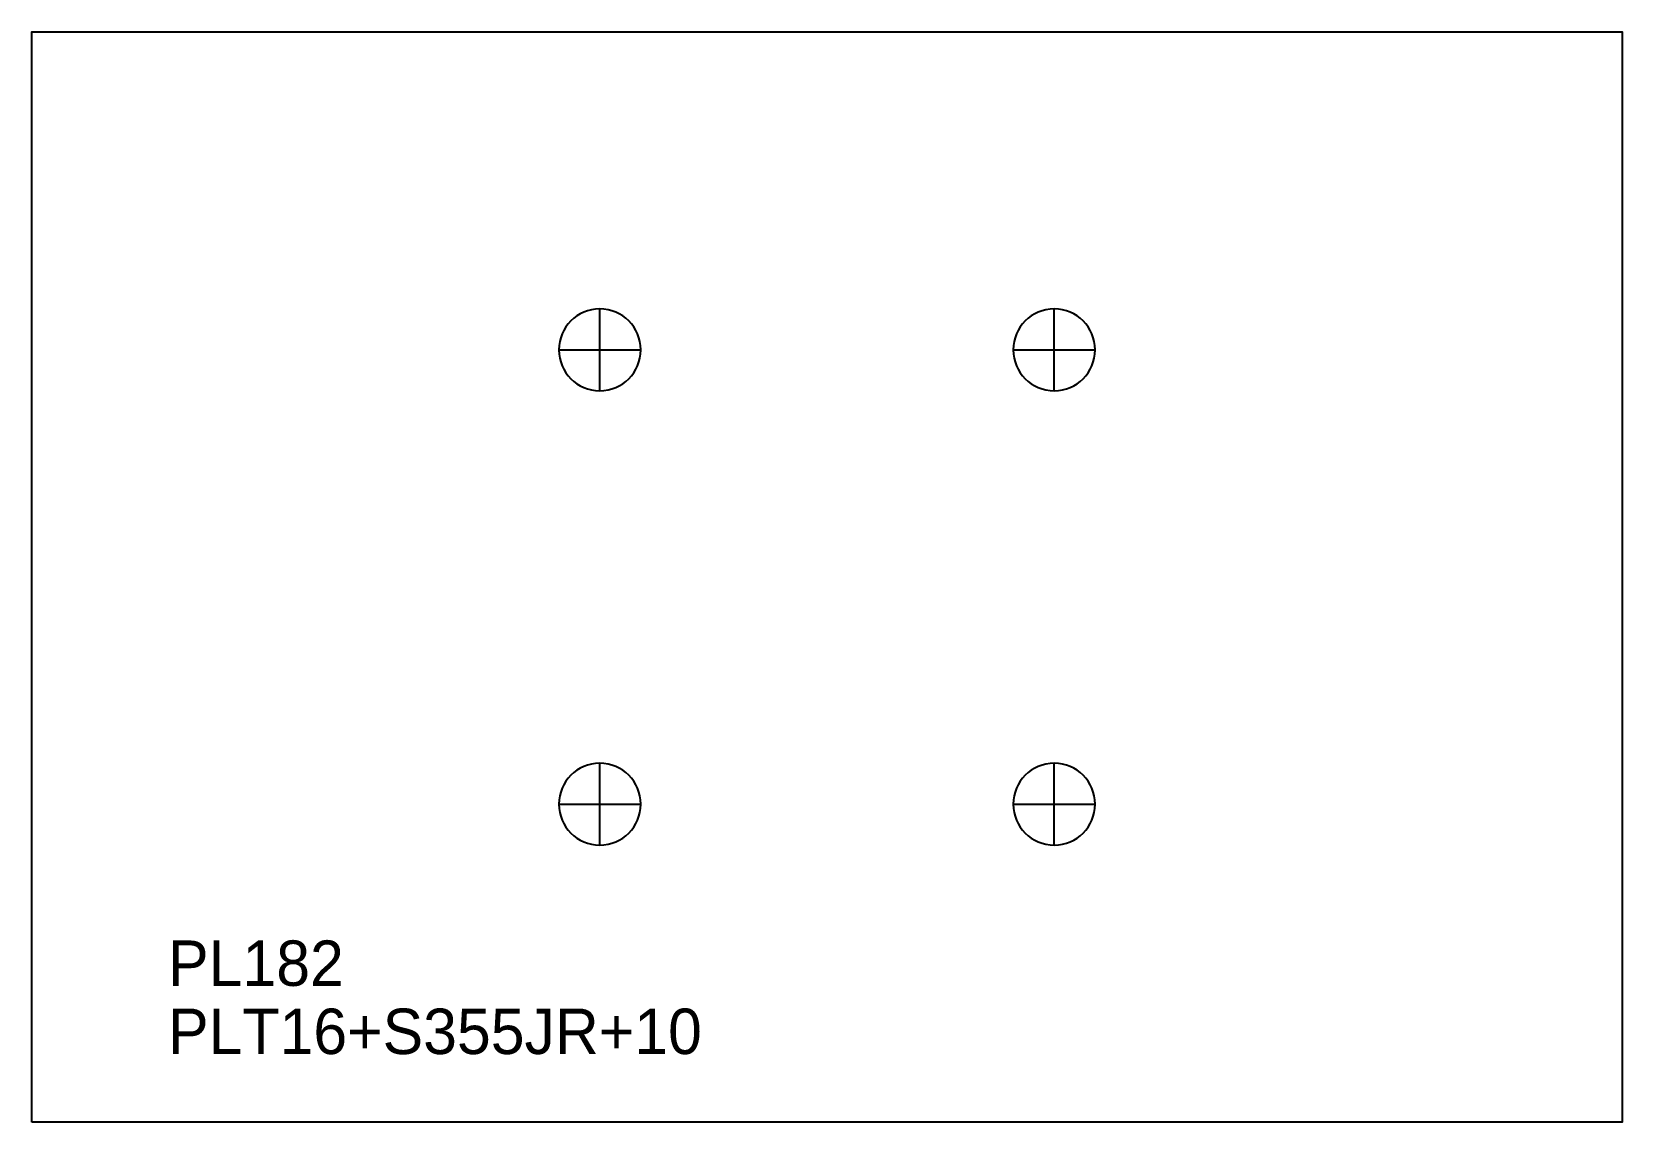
# Model space of a CAD drawing. Extents: x 0 to 350, y 0 to 240.
import ezdxf

# ---------------------------------------------------------------- set-up
doc = ezdxf.new("R2010")
doc.units = 0
for name, color, linetype in [('18', 7, 'CONTINUOUS'), ('CUT', 7, 'CONTINUOUS'), ('SCRIBE', 3, 'CONTINUOUS'), ('TEXT', 7, 'CONTINUOUS')]:
    doc.layers.add(name, color=color, linetype=linetype)

msp = doc.modelspace()

# ---------------------------------------------------------------- linework, layer by layer
at = {"layer": '18', "color": 7, "linetype": 'CONTINUOUS'}
for p, q in [((125, 161), (125, 179)), ((225, 161), (225, 179)), ((116, 170), (134, 170)), ((216, 170), (234, 170)), ((125, 61), (125, 79)), ((225, 61), (225, 79)), ((116, 70), (134, 70)), ((216, 70), (234, 70))]:
    msp.add_line(p, q, dxfattribs=at)
for points in [[(125, 179, 1), (125, 161, 1)], [(225, 179, 1), (225, 161, 1)], [(125, 79, 1), (125, 61, 1)], [(225, 79, 1), (225, 61, 1)]]:
    msp.add_lwpolyline(points, format="xyb", close=True, dxfattribs=at)
at = {"layer": 'CUT', "color": 7, "linetype": 'CONTINUOUS'}
msp.add_lwpolyline([(0, 0), (0, 240), (350, 240), (350, 0)], close=True, dxfattribs=at)

# ---------------------------------------------------------------- texts
at = {"layer": 'SCRIBE', "color": 3}
msp.add_text('PL182', height=10, dxfattribs=at).set_placement((30, 30))
at = {"layer": 'TEXT', "color": 7}
msp.add_text('PLT16+S355JR+10', height=10, dxfattribs=at).set_placement((30, 15))

doc.saveas('drawing.dxf')
